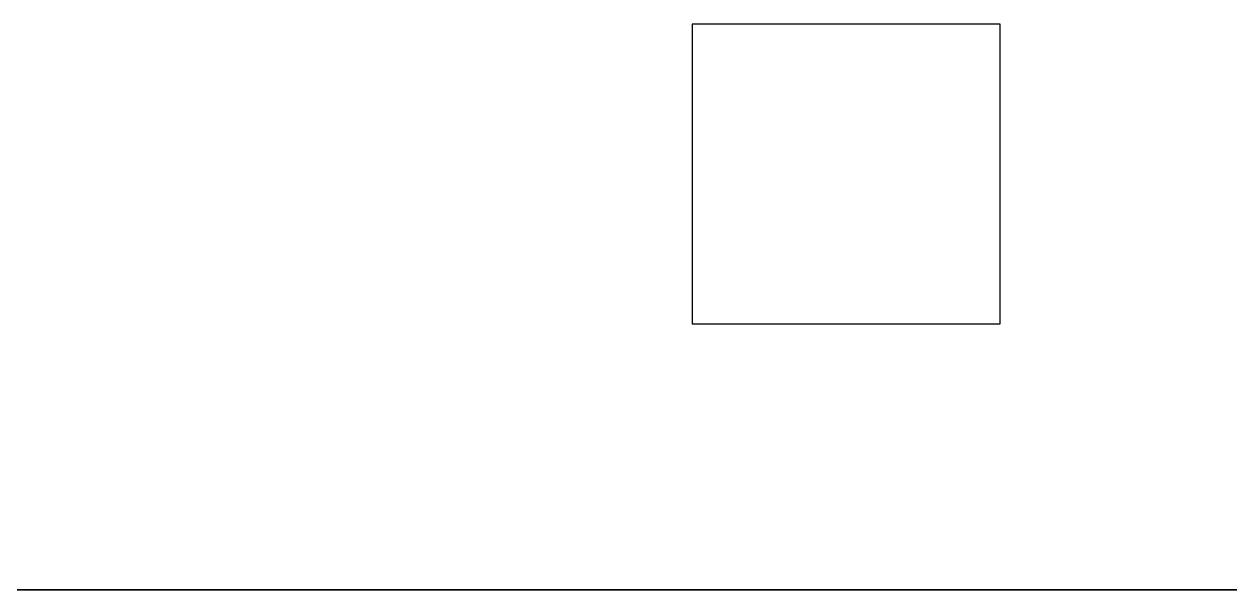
# Model space of a CAD drawing. Extents: x -486 to -411, y 6 to 106.
# Drawn here: x -466.05 to -446.1, y 6.16 to 15.52 of the extents above; entities that cross this region are included whole.
import ezdxf

# ---------------------------------------------------------------- set-up
doc = ezdxf.new("R2010")
doc.units = 0
doc.layers.add('MOSFET', color=7, linetype='CONTINUOUS')
doc.layers.add('MOSFET$MASK', color=7, linetype='CONTINUOUS')

msp = doc.modelspace()

# ---------------------------------------------------------------- linework, layer by layer
at = {"layer": 'MOSFET'}
msp.add_line((-486, 6.163), (-411, 6.163), dxfattribs=at)
at = {"layer": 'MOSFET$MASK'}
for p, q in [((-449.899, 15.519), (-454.997, 15.519)), ((-454.997, 15.519), (-454.997, 10.565)), ((-449.899, 10.565), (-449.899, 15.519)), ((-454.997, 10.565), (-449.899, 10.565)), ((-414, 6.163), (-483, 6.163))]:
    msp.add_line(p, q, dxfattribs=at)

doc.saveas('drawing.dxf')
